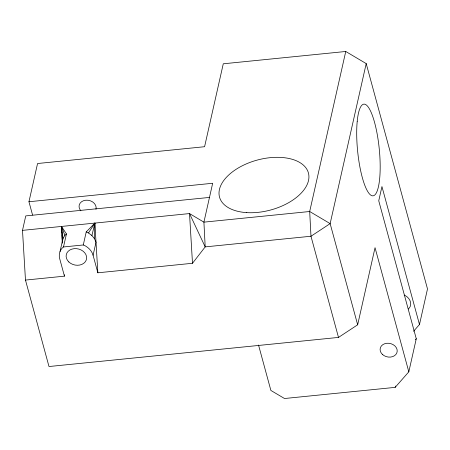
<?xml version="1.0" encoding="UTF-8"?>
<svg xmlns="http://www.w3.org/2000/svg" width="450" height="450" viewBox="0 0 450 450"><rect width="100%" height="100%" fill="white"/><g stroke="black" fill="none" stroke-linecap="round" stroke-linejoin="round"><path stroke-width="0.67" d="M32.569 215.044L28.952 201.746L212.67 183.268L203.912 222.148L205.194 246.887L192.499 263.278L97.853 272.801L93.082 255.263L96.019 242.224L94.483 238.708L94.877 223.088L86.22 231.93L83.284 244.974L63.506 246.96L61.914 248.372A17.274 13.703 12.7 0 0 59.676 258.621L64.451 276.159L25.476 280.08L22.5 230.366L25.757 215.904L209.481 197.426M62.212 241.954L62.977 238.455L64.856 235.333L66.448 233.921L61.47 226.446L62.348 243.163M28.952 201.746L37.564 163.519L204.587 146.717L223.273 63.799L345.752 51.48L366.204 63.596L427.5 288.928L419.479 324.523L413.561 331.29M60.041 251.499L62.977 238.455L61.47 226.446L64.856 235.333M63.506 246.96L66.448 233.921M345.752 51.48L309.69 211.506L310.973 236.244L338.496 337.416L48.994 366.531L25.476 280.08M366.204 63.596L330.142 223.622L357.66 324.793L338.496 337.416M357.66 324.793L375.041 247.686L408.819 371.824L395.173 387.366L284.518 398.52L270.883 390.448L258.531 345.043M395.173 387.366L395.477 386.016M408.819 371.824L416.272 338.749L378.743 200.79L381.949 186.564L419.479 324.523M94.483 238.708L91.907 235.547L94.877 223.088L88.476 232.959L86.22 231.93M415.361 339.789L416.272 338.749M408.544 309.015L410.197 306.574L410.704 304.239A11.514 9.146 12.4 0 0 405.405 295.65L404.168 295.093M22.5 230.366L189.518 213.57L203.912 222.148L309.69 211.506L330.142 223.622L310.973 236.244L205.194 246.887L189.518 213.57L192.499 263.278M83.284 244.974L85.539 245.998A17.274 13.703 12.7 0 1 93.082 255.263M88.476 232.959L91.907 235.547M94.877 223.088L97.853 272.801M61.47 226.446L61.881 233.28M61.965 234.647L62.331 240.795M64.367 274.77L64.451 276.159M80.831 210.797A8.634 6.851 12.7 0 1 85.731 200.222A8.634 6.851 12.7 0 1 95.968 209.273M357.193 121.567A46.063 10.867 84.3 0 0 371.177 195.384A46.063 10.867 84.3 0 0 377.004 133.121A46.063 10.867 84.3 0 0 357.193 121.567M246.482 212.608A46.063 25.852 -15.2 0 0 308.582 173.621A46.063 25.852 -15.2 0 0 236.829 168.851A46.063 25.852 -15.2 0 0 246.482 212.608M68.828 261.951A10.367 8.224 12.7 0 0 86.186 260.207A10.367 8.224 12.7 0 0 74.126 248.664A10.367 8.224 12.7 0 0 68.828 261.951M382.365 354.358A8.634 6.851 12.7 0 0 396.827 352.907A8.634 6.851 12.7 0 0 386.781 343.282A8.634 6.851 12.7 0 0 382.365 354.358"/></g></svg>
